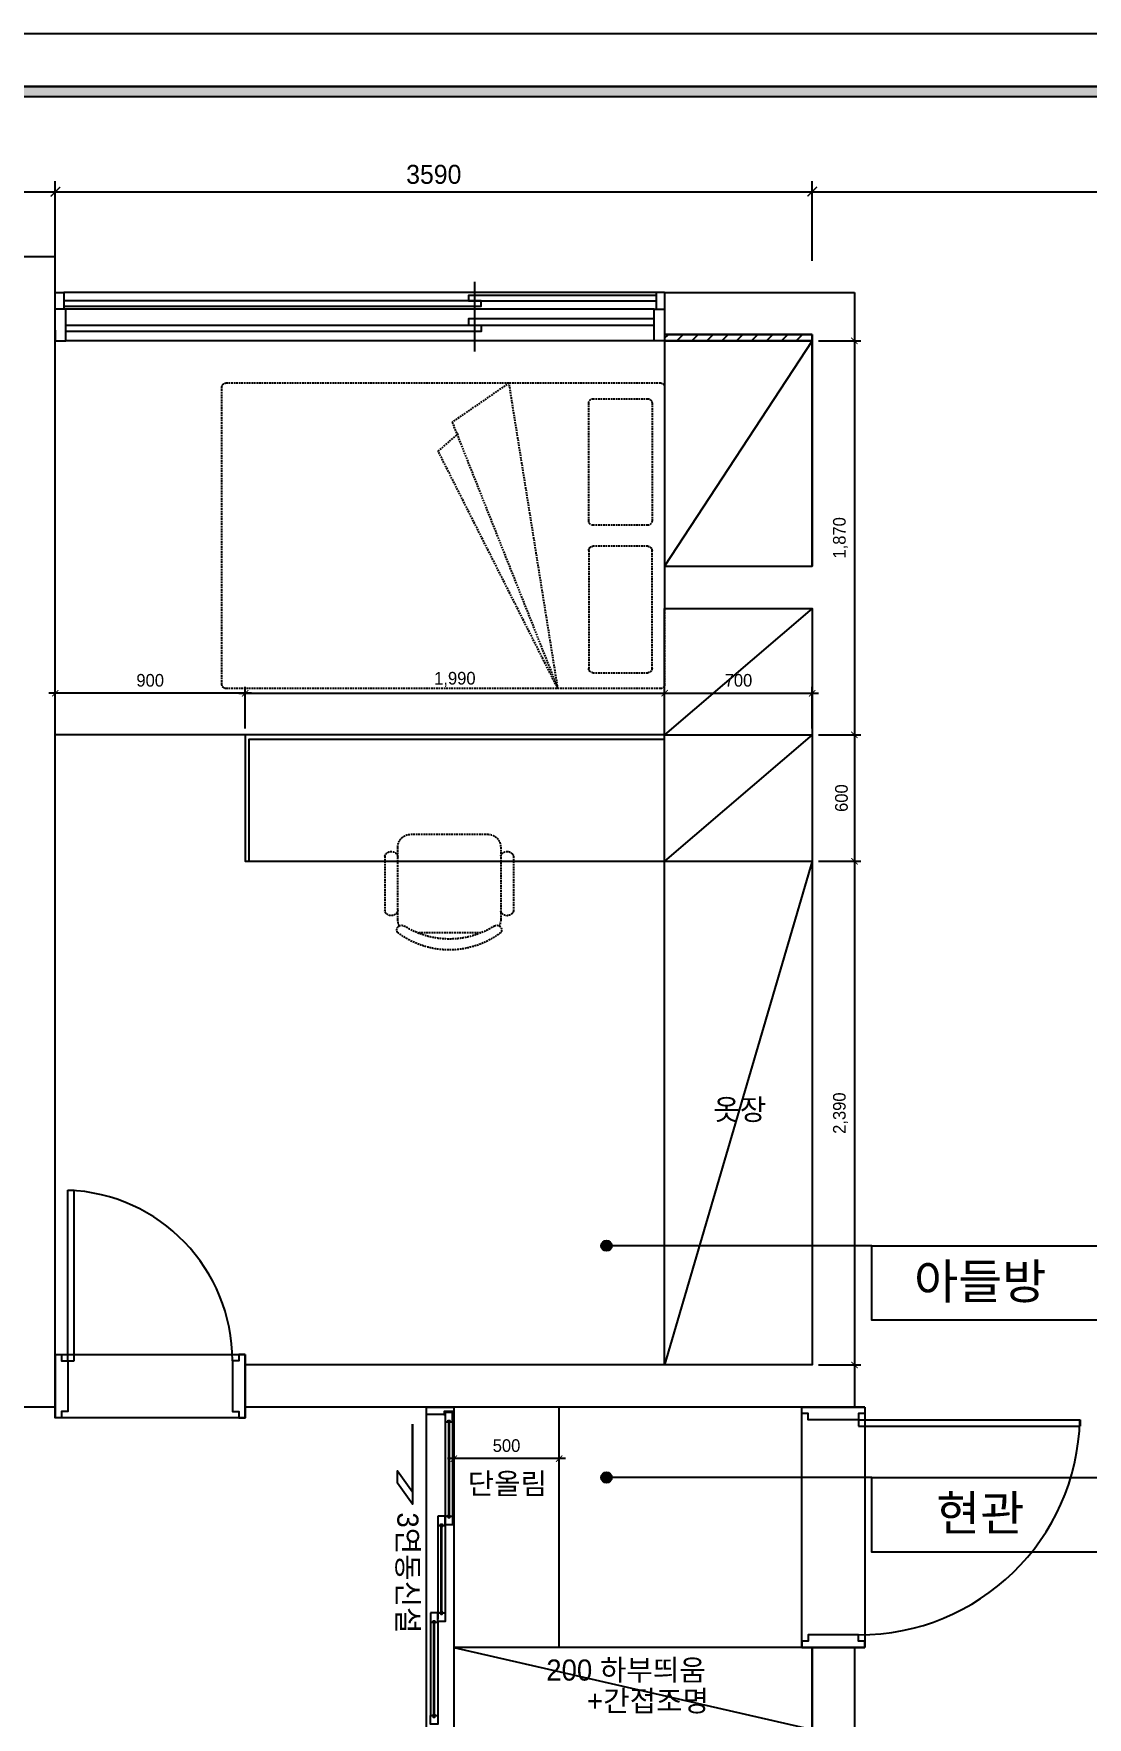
# Model space of a CAD drawing. Header units: millimetres. Extents: x -551172 to 232469, y -3435 to 261611.
# Drawn here: x 181259 to 186256, y 86063 to 94053 of the extents above; entities that cross this region are included whole.
import ezdxf
from ezdxf.enums import TextEntityAlignment as Align

# ---------------------------------------------------------------- set-up
doc = ezdxf.new("R2010")
doc.units = ezdxf.units.MM
doc.header["$LTSCALE"] = 10
doc.header["$PDMODE"] = 3
doc.linetypes.add('DH-HID2', pattern=[1.2, 0.8, -0.4])
doc.layers.get('DEFPOINTS').update_dxf_attribs({"color": 248})
for name, color, linetype in [('0-ELC TEXT', 7, 'Continuous'), ('03-TEXT', 3, 'Continuous'), ('03-WAL NEW', 3, 'Continuous'), ('06-FUR', 6, 'Continuous'), ('07-DIM WAL', 5, 'Continuous'), ('C-HAT', 251, 'Continuous'), ('CO-DOOR', 8, 'Continuous'), ('F-SYM', 7, 'Continuous'), ('FORM(YOURNAME)-11', 1, 'Continuous'), ('FU-FURM', 251, 'DH-HID2'), ('Layer 1', 7, 'Continuous'), ('도면층2', 2, 'Continuous'), ('도면층4', 4, 'Continuous'), ('도면층5', 5, 'Continuous'), ('도면층8', 8, 'Continuous')]:
    doc.layers.add(name, color=color, linetype=linetype)
doc.styles.add('HY 울릉도 L', font='')
doc.styles.add('YOURNAME', font='HY울릉도M.TTF')
doc.styles.add('코레일둥고', font='Korail_Round_Gothic_Medium.ttf')
doc.styles.get('HY 울릉도 L').set_extended_font_data('HY울릉도L')
doc.dimstyles.new('30', dxfattribs={"dimscale": 30, "dimtxt": 2, "dimasz": 1, "dimexe": 1, "dimexo": 1, "dimgap": 1, "dimtad": 1, "dimdec": 0, "dimrnd": 0.05, "dimdsep": 46, "dimlunit": 6, "dimtxsty": 'HY 울릉도 L', "dimblk": 'ARCHTICK', "dimcen": 2.5, "dimdle": 1, "dimclrd": 133, "dimclre": 133, "dimclrt": 30, "dimadec": 0, "dimazin": 0, "dimtfac": 1, "dimtdec": 0, "dimtix": 1, "dimtmove": 2, "dimatfit": 3, "dimldrblk": 'ARCHTICK', "dimfxl": 1, "dimlwd": -1, "dimlwe": -1, "dimarcsym": 0})
doc.dimstyles.new('YOURNAME-50', dxfattribs={"dimscale": 50, "dimtxt": 1.8, "dimasz": 0.9, "dimexe": 1, "dimexo": 3, "dimgap": 0.7, "dimtad": 1, "dimdec": 0, "dimzin": 0, "dimdsep": 46, "dimtxsty": 'YOURNAME', "dimblk": 'ARCHTICK', "dimcen": 0, "dimclrd": 1, "dimclre": 1, "dimclrt": 7, "dimadec": 0, "dimazin": 0, "dimtfac": 1, "dimtdec": 0, "dimtix": 1, "dimtmove": 2, "dimatfit": 3, "dimldrblk": 'ARCHTICK', "dimfxl": 1, "dimtolj": 1, "dimtzin": 0, "dimarcsym": 0})

# ---------------------------------------------------------------- blocks, each defined once
blk = doc.blocks.new('FORM-PLAN')
at = {"layer": 'FORM(YOURNAME)-11'}
h = blk.add_hatch(color=256, dxfattribs=at)
h.dxf.hatch_style = 1
h.paths.add_polyline_path([(-71444, 55115), (10556, 55115), (10556, 54915), (-71444, 54915)])
h.paths.add_polyline_path([(-71444, -2085), (10556, -2085), (10556, -2285), (-71444, -2285)])
at = {"layer": 'DEFPOINTS', "color": 158}
for points in [[(-71444, -2285), (10556, -2285), (10556, 55115), (-71444, 55115)], [(-69444, 53115), (-64, 53115), (-64, 1215), (-69444, 1215)]]:
    blk.add_lwpolyline(points, close=True, dxfattribs=at)
at = {"layer": 'FORM(YOURNAME)-11', "color": 250}
blk.add_lwpolyline([(-72444, -3285), (11556, -3285), (11556, 56115), (-72444, 56115)], close=True, dxfattribs=at)
at = {"layer": 'FORM(YOURNAME)-11'}
blk.add_lwpolyline([(-71444, 55115), (10556, 55115), (10556, 54915), (-71444, 54915)], close=True, dxfattribs=at)
at = {"layer": 'FORM(YOURNAME)-11', "color": 3, "style": 'YOURNAME'}
for tag, height, p in [('1', 450, (9905, 18188)), ('2', 450, (9905, 17544)), ('3', 450, (9905, 16257)), ('4', 450, (9905, 14326)), ('5', 515, (9905, 12009)), ('6', 515, (9905, 9757)), ('7', 515, (9905, 7504)), ('8', 515, (9905, 5252)), ('9', 515, (9905, 2999)), ('10', 515, (5655, 811)), ('11', 515, (9905, 747)), ('12', 515, (5655, -1441)), ('13', 515, (9905, -1441))]:
    blk.add_attdef(tag, text='', height=height, dxfattribs=at).set_placement(p, align=Align.MIDDLE_RIGHT)
blk = doc.blocks.new('_ArchTick')
at = {"color": 0, "linetype": 'ByBlock', "const_width": 0.15}
blk.add_lwpolyline([(-0.5, -0.5), (0.5, 0.5)], dxfattribs=at)
blk = doc.blocks.new('*D311')
at = {"color": 133, "transparency": 16777216}
blk.add_line((183781.4, 87291.1), (183221.4, 87291.1), dxfattribs=at)
at = {"layer": 'DEFPOINTS', "color": 0, "transparency": 16777216}
for p in [(183251.4, 87291.1), (183251.4, 87291.1), (183751.4, 87291.1)]:
    blk.add_point(p, dxfattribs=at)
at = {"color": 133, "transparency": 16777216, "xscale": 30, "yscale": 30, "zscale": 30, "rotation": 180}
blk.add_blockref('_ArchTick', (183251.4, 87291.1), dxfattribs=at)
at = {"color": 133, "transparency": 16777216, "xscale": 30, "yscale": 30, "zscale": 30}
blk.add_blockref('_ArchTick', (183751.4, 87291.1), dxfattribs=at)
at = {"color": 30, "transparency": 16777216, "insert": (183501.4, 87352.4), "char_height": 60, "attachment_point": 5, "style": 'HY 울릉도 L'}
blk.add_mtext('500', dxfattribs=at)
blk = doc.blocks.new('*D314')
at = {"layer": '07-DIM WAL', "color": 1, "lineweight": -2, "transparency": 16777216}
for p, q in [((181361.4, 92975.3), (181361.4, 93352.8)), ((184951.4, 92975.3), (184951.4, 93352.8)), ((181361.4, 93302.8), (184951.4, 93302.8))]:
    blk.add_line(p, q, dxfattribs=at)
at = {"layer": 'DEFPOINTS', "color": 0, "transparency": 16777216}
for p in [(184951.4, 93302.8), (181361.4, 92825.3), (184951.4, 92825.3)]:
    blk.add_point(p, dxfattribs=at)
at = {"layer": '07-DIM WAL', "color": 1, "lineweight": -2, "transparency": 16777216, "xscale": 45, "yscale": 45, "zscale": 45, "rotation": 180}
blk.add_blockref('_ArchTick', (181361.4, 93302.8), dxfattribs=at)
at = {"layer": '07-DIM WAL', "color": 1, "lineweight": -2, "transparency": 16777216, "xscale": 45, "yscale": 45, "zscale": 45}
blk.add_blockref('_ArchTick', (184951.4, 93302.8), dxfattribs=at)
at = {"layer": '07-DIM WAL', "color": 7, "transparency": 16777216, "insert": (183156.4, 93384.7), "char_height": 90, "attachment_point": 5, "style": 'YOURNAME'}
blk.add_mtext('\\A1;3590', dxfattribs=at)
blk = doc.blocks.new('F-701-1')
at = {"layer": 'FU-FURM'}
for p, q in [((-725, -506.5), (401, -1074)), ((539, -1008), (-725, -506.5)), ((-725, -506.5), (725, -738)), ((725, -738), (539, -1008)), ((401, -1074), (485, -978))]:
    blk.add_line(p, q, dxfattribs=at)
for points in [[(-705, -2100), (705, -2100, 0.414214), (725, -2080), (725, -20, 0.414214), (705, 0), (-705, 0, 0.414214), (-725, -20), (-725, -2080, 0.414214)], [(-70, -360), (-630, -360, -0.414214), (-650, -340), (-650, -80, -0.414214), (-630, -60), (-70, -60, -0.414214), (-50, -80), (-50, -340, -0.414214)], [(70, -360), (630, -360, 0.414214), (650, -340), (650, -80, 0.414214), (630, -60), (70, -60, 0.414214), (50, -80), (50, -340, 0.414214)]]:
    blk.add_lwpolyline(points, format="xyb", close=True, dxfattribs=at)
blk = doc.blocks.new('F-101')
at = {"layer": 'FU-FURM'}
for p, q in [((-248.3, 454), (-248.3, 454)), ((-243.8, 406.4), (-243.8, 61)), ((151.2, 467.4), (-151.2, 467.4)), ((243.8, 61), (243.8, 406.4)), ((-305.7, 104.1), (-305.7, 363.2)), ((304.8, 104.1), (304.8, 363.2)), ((-182.9, 0), (182.9, 0))]:
    blk.add_line(p, q, dxfattribs=at)
for centre, radius, start, end in [((0, 142.2), 406.4, 53.1301, 126.8699), ((0, 98), 399.1, 57.57575, 122.42425), ((-226, 454), 22.3, 143.30994, 302.02741), ((-182.9, 406.4), 61, 152.41556, 180), ((226, 454), 22.3, 237.97259, 36.69006), ((182.9, 406.4), 61, 0, 27.58444), ((-275.2, 354.3), 31.8, 9.29463, 163.7398), ((274.3, 354.3), 31.8, 16.2602, 163.7398), ((-275.2, 113), 31.8, 196.2602, 350.70537), ((274.3, 113), 31.8, 196.2602, 343.7398), ((-182.9, 61), 61, 180, 270), ((182.9, 61), 61, 270, 0)]:
    blk.add_arc(centre, radius, start, end, dxfattribs=at)
blk = doc.blocks.new('*D467')
at = {"layer": '06-FUR', "color": 133, "transparency": 16777216}
for p, q in [((185151.4, 92625.3), (185151.4, 90695.3)), ((184981.4, 92595.3), (185181.4, 92595.3)), ((184981.4, 90725.3), (185181.4, 90725.3))]:
    blk.add_line(p, q, dxfattribs=at)
at = {"layer": 'DEFPOINTS', "color": 0, "transparency": 16777216}
for p in [(184951.4, 92595.3), (184951.4, 90725.3), (185151.4, 90725.3)]:
    blk.add_point(p, dxfattribs=at)
at = {"layer": '06-FUR', "color": 133, "transparency": 16777216, "xscale": 30, "yscale": 30, "zscale": 30}
for p, rotation in [((185151.4, 92595.3), 90), ((185151.4, 90725.3), 270)]:
    blk.add_blockref('_ArchTick', p, dxfattribs=dict(at, rotation=rotation))
at = {"layer": '06-FUR', "color": 30, "transparency": 16777216, "insert": (185085.4, 91660.3), "char_height": 60, "attachment_point": 5, "rotation": 90, "style": 'HY 울릉도 L'}
blk.add_mtext('1,870', dxfattribs=at)
blk = doc.blocks.new('*D468')
at = {"layer": '06-FUR', "color": 133, "transparency": 16777216}
for p, q in [((184981.4, 90725.3), (185181.4, 90725.3)), ((185151.4, 90755.3), (185151.4, 90095.3)), ((184981.4, 90125.3), (185181.4, 90125.3))]:
    blk.add_line(p, q, dxfattribs=at)
at = {"layer": 'DEFPOINTS', "color": 0, "transparency": 16777216}
for p in [(184951.4, 90725.3), (184951.4, 90125.3), (185151.4, 90125.3)]:
    blk.add_point(p, dxfattribs=at)
at = {"layer": '06-FUR', "color": 133, "transparency": 16777216, "xscale": 30, "yscale": 30, "zscale": 30}
for p, rotation in [((185151.4, 90725.3), 90), ((185151.4, 90125.3), 270)]:
    blk.add_blockref('_ArchTick', p, dxfattribs=dict(at, rotation=rotation))
at = {"layer": '06-FUR', "color": 30, "transparency": 16777216, "insert": (185090.1, 90425.3), "char_height": 60, "attachment_point": 5, "rotation": 90, "style": 'HY 울릉도 L'}
blk.add_mtext('600', dxfattribs=at)
blk = doc.blocks.new('*D469')
at = {"layer": '06-FUR', "color": 133, "transparency": 16777216}
for p, q in [((184981.4, 90125.3), (185181.4, 90125.3)), ((185151.4, 90155.3), (185151.4, 87705.3)), ((184981.4, 87735.3), (185181.4, 87735.3))]:
    blk.add_line(p, q, dxfattribs=at)
at = {"layer": 'DEFPOINTS', "color": 0, "transparency": 16777216}
for p in [(184951.4, 90125.3), (184951.4, 87735.3), (185151.4, 87735.3)]:
    blk.add_point(p, dxfattribs=at)
at = {"layer": '06-FUR', "color": 133, "transparency": 16777216, "xscale": 30, "yscale": 30, "zscale": 30}
for p, rotation in [((185151.4, 90125.3), 90), ((185151.4, 87735.3), 270)]:
    blk.add_blockref('_ArchTick', p, dxfattribs=dict(at, rotation=rotation))
at = {"layer": '06-FUR', "color": 30, "transparency": 16777216, "insert": (185085.4, 88930.3), "char_height": 60, "attachment_point": 5, "rotation": 90, "style": 'HY 울릉도 L'}
blk.add_mtext('2,390', dxfattribs=at)
blk = doc.blocks.new('*D470')
at = {"layer": '06-FUR', "color": 133, "transparency": 16777216}
for p, q in [((182291.4, 90922.6), (181331.4, 90922.6)), ((181361.4, 90755.3), (181361.4, 90952.6)), ((182261.4, 90755.3), (182261.4, 90952.6))]:
    blk.add_line(p, q, dxfattribs=at)
at = {"layer": 'DEFPOINTS', "color": 0, "transparency": 16777216}
for p in [(181361.4, 90922.6), (181361.4, 90725.3), (182261.4, 90725.3)]:
    blk.add_point(p, dxfattribs=at)
at = {"layer": '06-FUR', "color": 133, "transparency": 16777216, "xscale": 30, "yscale": 30, "zscale": 30, "rotation": 180}
blk.add_blockref('_ArchTick', (181361.4, 90922.6), dxfattribs=at)
at = {"layer": '06-FUR', "color": 133, "transparency": 16777216, "xscale": 30, "yscale": 30, "zscale": 30}
blk.add_blockref('_ArchTick', (182261.4, 90922.6), dxfattribs=at)
at = {"layer": '06-FUR', "color": 30, "transparency": 16777216, "insert": (181811.4, 90983.9), "char_height": 60, "attachment_point": 5, "style": 'HY 울릉도 L'}
blk.add_mtext('900', dxfattribs=at)
blk = doc.blocks.new('*D471')
at = {"layer": '06-FUR', "color": 133, "transparency": 16777216}
for p, q in [((182231.4, 90922.6), (184281.4, 90922.6)), ((182261.4, 90755.3), (182261.4, 90952.6)), ((184251.4, 90755.3), (184251.4, 90952.6))]:
    blk.add_line(p, q, dxfattribs=at)
at = {"layer": 'DEFPOINTS', "color": 0, "transparency": 16777216}
for p in [(184251.4, 90922.6), (182261.4, 90725.3), (184251.4, 90725.3)]:
    blk.add_point(p, dxfattribs=at)
at = {"layer": '06-FUR', "color": 133, "transparency": 16777216, "xscale": 30, "yscale": 30, "zscale": 30, "rotation": 180}
blk.add_blockref('_ArchTick', (182261.4, 90922.6), dxfattribs=at)
at = {"layer": '06-FUR', "color": 133, "transparency": 16777216, "xscale": 30, "yscale": 30, "zscale": 30}
blk.add_blockref('_ArchTick', (184251.4, 90922.6), dxfattribs=at)
at = {"layer": '06-FUR', "color": 30, "transparency": 16777216, "insert": (183256.4, 90988.6), "char_height": 60, "attachment_point": 5, "style": 'HY 울릉도 L'}
blk.add_mtext('1,990', dxfattribs=at)
blk = doc.blocks.new('*D472')
at = {"layer": '06-FUR', "color": 133, "transparency": 16777216}
for p, q in [((184221.4, 90922.6), (184981.4, 90922.6)), ((184251.4, 90755.3), (184251.4, 90952.6)), ((184951.4, 90755.3), (184951.4, 90952.6))]:
    blk.add_line(p, q, dxfattribs=at)
at = {"layer": 'DEFPOINTS', "color": 0, "transparency": 16777216}
for p in [(184951.4, 90922.6), (184251.4, 90725.3), (184951.4, 90725.3)]:
    blk.add_point(p, dxfattribs=at)
at = {"layer": '06-FUR', "color": 133, "transparency": 16777216, "xscale": 30, "yscale": 30, "zscale": 30, "rotation": 180}
blk.add_blockref('_ArchTick', (184251.4, 90922.6), dxfattribs=at)
at = {"layer": '06-FUR', "color": 133, "transparency": 16777216, "xscale": 30, "yscale": 30, "zscale": 30}
blk.add_blockref('_ArchTick', (184951.4, 90922.6), dxfattribs=at)
at = {"layer": '06-FUR', "color": 30, "transparency": 16777216, "insert": (184601.4, 90983.9), "char_height": 60, "attachment_point": 5, "style": 'HY 울릉도 L'}
blk.add_mtext('700', dxfattribs=at)

msp = doc.modelspace()

# ---------------------------------------------------------------- hatches: boundary and pattern name
at = {"layer": '0-ELC TEXT'}
h = msp.add_hatch(color=256, dxfattribs=at)
h.dxf.hatch_style = 1
edge = h.paths.add_edge_path()
edge.add_arc((183975.6, 88301.2), 25, 0, 360)
h = msp.add_hatch(color=256, dxfattribs=at)
h.dxf.hatch_style = 1
edge = h.paths.add_edge_path()
edge.add_arc((183975.6, 87201.3), 25, 0, 360)
at = {"layer": 'C-HAT'}
h = msp.add_hatch(dxfattribs=at)
h.set_pattern_fill('_USER', color=256, scale=50, angle=45, pattern_type=0)
h.set_pattern_definition([(45, (-2950, 11260), (-35.355339, 35.355339), [])])
h.paths.add_polyline_path([(184951.4, 92625.3), (184251.4, 92625.3), (184251.4, 92595.3), (184951.4, 92595.3)])

# ---------------------------------------------------------------- linework, layer by layer
at = {"layer": '0-ELC TEXT'}
for p, q in [((185233.2, 88301.2), (183975.6, 88301.2)), ((185233.2, 87201.3), (183975.6, 87201.3))]:
    msp.add_line(p, q, dxfattribs=at)
for points in [[(185233.2, 88301.2), (186715.1, 88301.2), (186715.1, 87947.5), (185233.2, 87947.5)], [(185233.2, 87201.3), (186715.1, 87201.3), (186715.1, 86847.6), (185233.2, 86847.6)]]:
    msp.add_lwpolyline(points, close=True, dxfattribs=at)
for centre in [(183975.6, 88301.2), (183975.6, 87201.3)]:
    msp.add_circle(centre, 25, dxfattribs=at)
at = {"layer": '03-WAL NEW'}
msp.add_lwpolyline([(184951.4, 92625.3), (184251.4, 92625.3), (184251.4, 92595.3), (184951.4, 92595.3)], close=True, dxfattribs=at)
at = {"layer": '06-FUR'}
for p, q in [((184951.4, 92595.3), (184251.4, 91525.3)), ((182261.4, 90725.3), (181361.4, 90725.3)), ((183251.4, 86395.3), (184951.4, 86005.3))]:
    msp.add_line(p, q, dxfattribs=at)
for points in [[(184251.4, 91525.3), (184951.4, 91525.3), (184951.4, 92595.3), (184251.4, 92595.3)], [(184251.4, 91325.3), (184951.4, 91325.3), (184951.4, 87735.3), (184251.4, 87735.3)], [(184951.4, 86395.3), (183251.4, 86395.3), (183251.4, 86005.3), (184951.4, 86005.3)]]:
    msp.add_lwpolyline(points, close=True, dxfattribs=at)
for points in [[(184951.4, 91325.3), (184251.4, 90725.3), (184951.4, 90725.3), (184251.4, 90125.3)], [(184251.4, 90725.3), (182261.4, 90725.3), (182261.4, 90125.3), (184251.4, 90125.3), (184251.4, 90725.3)], [(182281.4, 90125.3), (182281.4, 90705.3), (184251.4, 90705.3)], [(184251.4, 90125.3), (184951.4, 90125.3), (184251.4, 87735.3)]]:
    msp.add_lwpolyline(points, dxfattribs=at)
at = {"layer": 'CO-DOOR', "color": 1}
msp.add_lwpolyline([(183055.7, 87454.5), (183055.7, 87075.3), (182983.5, 87173.9), (182983.5, 87232.3), (183055.7, 87133.6), (183055.7, 87454.5)], close=True, dxfattribs=at)
at = {"layer": 'Layer 1'}
msp.add_line((183751.4, 86395.3), (183751.4, 87535.3), dxfattribs=at)
at = {"layer": '도면층2'}
for p, q in [((181161.4, 92995.3), (181361.4, 92995.3)), ((181361.4, 87735.3), (181361.4, 92995.3)), ((184251.4, 92825.3), (185151.4, 92825.3)), ((184251.4, 92825.3), (184251.4, 92625.3)), ((185151.4, 92825.3), (185151.4, 87535.3)), ((184251.4, 92625.3), (184951.4, 92625.3)), ((184951.4, 92625.3), (184951.4, 91525.3)), ((184251.4, 91525.3), (184951.4, 91525.3)), ((184251.4, 91525.3), (184251.4, 91325.3)), ((184251.4, 91325.3), (184951.4, 91325.3)), ((184951.4, 91325.3), (184951.4, 87735.3)), ((181361.4, 87735.3), (181361.4, 87535.3)), ((184951.4, 87735.3), (182261.4, 87735.3)), ((182261.4, 87735.3), (182261.4, 87535.3)), ((181361.4, 87535.3), (181161.4, 87535.3)), ((185151.4, 87535.3), (182261.4, 87535.3)), ((184951.4, 86395.3), (184951.4, 86005.3)), ((185151.4, 86395.3), (184951.4, 86395.3)), ((185151.4, 86395.3), (185151.4, 81135.3))]:
    msp.add_line(p, q, dxfattribs=at)
at = {"layer": '도면층4'}
for p, q in [((183351.4, 92545.3), (183351.4, 92875.3)), ((184211.4, 92825.3), (181401.4, 92825.3)), ((184201.4, 92745.3), (181411.4, 92745.3)), ((184201.4, 92595.3), (181411.4, 92595.3)), ((181421.4, 87755.3), (181421.4, 88565.3)), ((181421.4, 88565.3), (181451.4, 88565.3)), ((181451.4, 87755.3), (181451.4, 88564.7)), ((181361.4, 87485.3), (181361.4, 87785.3)), ((181361.4, 87785.3), (182261.4, 87785.3)), ((181361.4, 87785.3), (181361.4, 87485.3)), ((181421.4, 87755.3), (181451.4, 87755.3)), ((182261.4, 87785.3), (182261.4, 87485.3)), ((182261.4, 87485.3), (181361.4, 87485.3)), ((184901.4, 86395.3), (184901.4, 87535.3)), ((184901.4, 87535.3), (185201.4, 87535.3)), ((185201.4, 87535.3), (184901.4, 87535.3)), ((185201.4, 87535.3), (185201.4, 86395.3)), ((185171.4, 87475.3), (186221.4, 87475.3)), ((185171.4, 87475.3), (185171.4, 87445.3)), ((185171.4, 87445.3), (186220.8, 87445.3)), ((186221.4, 87475.3), (186221.4, 87445.3)), ((185201.4, 86395.3), (184901.4, 86395.3))]:
    msp.add_line(p, q, dxfattribs=at)
for points in [[(181361.4, 92825.3), (181401.4, 92825.3), (181401.4, 92745.3)], [(181401.4, 92760.3), (183381.4, 92760.3), (183381.4, 92785.3), (181401.4, 92785.3)], [(184211.4, 92810.3), (183321.4, 92810.3), (183321.4, 92785.3), (184211.4, 92785.3)], [(184251.4, 92825.3), (184211.4, 92825.3), (184211.4, 92745.3)], [(181361.4, 92645.3), (181361.4, 92595.3), (181411.4, 92595.3), (181411.4, 92745.3), (181361.4, 92745.3)], [(184201.4, 92700.3), (183321.4, 92700.3), (183321.4, 92670.3), (184201.4, 92670.3)], [(184251.4, 92645.3), (184251.4, 92595.3), (184201.4, 92595.3), (184201.4, 92745.3), (184251.4, 92745.3)], [(181411.4, 92670.3), (183381.4, 92670.3), (183381.4, 92640.3), (181411.4, 92640.3)], [(181361.4, 87785.3), (181391.4, 87785.3), (181391.4, 87755.3), (181421.4, 87755.3), (181421.4, 87515.3), (181391.4, 87515.3), (181391.4, 87485.3), (181361.4, 87485.3), (181361.4, 87785.3)], [(182261.4, 87785.3), (182231.4, 87785.3), (182231.4, 87755.3), (182201.4, 87755.3), (182201.4, 87515.3), (182231.4, 87515.3), (182231.4, 87485.3), (182261.4, 87485.3), (182261.4, 87785.3)], [(185201.4, 87535.3), (185201.4, 87505.3), (185171.4, 87505.3), (185171.4, 87475.3), (184931.4, 87475.3), (184931.4, 87505.3), (184901.4, 87505.3), (184901.4, 87535.3), (185201.4, 87535.3)], [(185201.4, 86395.3), (185201.4, 86425.3), (185171.4, 86425.3), (185171.4, 86455.3), (184931.4, 86455.3), (184931.4, 86425.3), (184901.4, 86425.3), (184901.4, 86395.3), (185201.4, 86395.3)]]:
    msp.add_lwpolyline(points, dxfattribs=at)
at = {"layer": '도면층5'}
for centre, radius, start, end in [((181391.4, 87755.3), 810, 0, 87.87745), ((185176, 87500.4), 1045.1, 269.74486, 358.62483)]:
    msp.add_arc(centre, radius, start, end, dxfattribs=at)
at = {"layer": '도면층8'}
for p, q in [((183121.4, 86005.3), (183121.4, 87535.3)), ((183203.3, 87500.2), (183205.8, 87500.2)), ((183251.4, 87514.9), (183251.4, 86040.4)), ((183210.5, 87465.8), (183210.5, 87017.4)), ((183245.6, 87465.8), (183245.6, 87017.4)), ((183210.5, 87017.4), (183210.5, 86528.9)), ((183175.4, 86972.9), (183175.4, 86528.9)), ((183140.4, 86514.6), (183140.4, 86071.3)), ((183175.4, 86514.6), (183175.4, 86071.3))]:
    msp.add_line(p, q, dxfattribs=at)
for points in [[(183126.4, 87535.3), (183251.4, 87535.3), (183251.4, 87514.9), (183205.8, 87514.9), (183205.8, 87500.2), (183121.4, 87500.2), (183121.4, 87535.3), (183126.4, 87535.3)], [(183221.3, 87465.8), (183222.9, 87462.6), (183224, 87461.9), (183225.7, 87461.3)], [(183230.4, 87021.8), (183230.4, 87469.8), (183225.7, 87469.8), (183225.7, 87021.8), (183230.4, 87021.8), (183225.7, 87021.8)], [(183234.8, 87465.8), (183233.2, 87462.6), (183232.1, 87461.9), (183230.4, 87461.3)], [(183221.3, 87017.4), (183222.9, 87020.6), (183224, 87021.2), (183225.7, 87021.8)], [(183234.8, 87017.4), (183233.2, 87020.6), (183232.1, 87021.2), (183230.4, 87021.8)], [(183186.2, 86972.9), (183187.8, 86969.7), (183189, 86969.1), (183190.6, 86968.5)], [(183195.3, 86563.5), (183195.3, 86968.5), (183190.6, 86968.5), (183190.6, 86563.5), (183195.3, 86563.5), (183190.6, 86563.5)], [(183199.7, 86972.9), (183198.1, 86969.7), (183197, 86969.1), (183195.3, 86968.5)], [(183186.2, 86559.1), (183187.8, 86562.3), (183189, 86562.9), (183190.6, 86563.5)], [(183199.7, 86559.1), (183198.1, 86562.3), (183197, 86562.9), (183195.3, 86563.5)], [(183151.1, 86514.6), (183152.7, 86511.4), (183153.9, 86510.8), (183155.6, 86510.2)], [(183160.2, 86075.8), (183160.2, 86510.2), (183155.6, 86510.2), (183155.6, 86075.8), (183160.2, 86075.8), (183155.6, 86075.8)], [(183164.7, 86514.6), (183163.1, 86511.4), (183161.9, 86510.8), (183160.2, 86510.2)], [(183151.1, 86071.3), (183152.7, 86074.5), (183153.9, 86075.2), (183155.6, 86075.8)], [(183164.7, 86071.3), (183163.1, 86074.5), (183161.9, 86075.2), (183160.2, 86075.8)]]:
    msp.add_lwpolyline(points, dxfattribs=at)
for points in [[(183210.5, 87510.2), (183210.5, 87465.8), (183222.2, 87465.8), (183224.3, 87472.2), (183231.8, 87472.2), (183233.9, 87465.8), (183245.6, 87465.8), (183245.6, 87510.2)], [(183175.4, 87017.4), (183175.4, 86972.9), (183187.1, 86972.9), (183189.2, 86979.4), (183196.7, 86979.4), (183198.8, 86972.9), (183210.5, 86972.9), (183210.5, 87017.4)], [(183233.9, 87017.4), (183245.6, 87017.4), (183245.6, 86976.4), (183210.5, 86976.4), (183210.5, 87017.4), (183222.2, 87017.4), (183224.3, 87010.9), (183231.8, 87010.9)], [(183140.4, 86559.1), (183140.4, 86514.6), (183152.1, 86514.6), (183154.1, 86521.1), (183161.7, 86521.1), (183163.7, 86514.6), (183175.4, 86514.6), (183175.4, 86559.1)], [(183198.8, 86559.1), (183210.5, 86559.1), (183210.5, 86518.1), (183175.4, 86518.1), (183175.4, 86559.1), (183187.1, 86559.1), (183189.2, 86552.6), (183196.7, 86552.6)], [(183163.7, 86071.3), (183175.4, 86071.3), (183175.4, 86030.4), (183140.4, 86030.4), (183140.4, 86071.3), (183152.1, 86071.3), (183154.1, 86064.8), (183161.7, 86064.8)]]:
    msp.add_lwpolyline(points, close=True, dxfattribs=at)

# ---------------------------------------------------------------- block references
at = {"layer": 'F-SYM', "xscale": 0.2500000000000001, "yscale": 0.2500000000000001, "zscale": 0.2500000000000001}
msp.add_blockref('FORM-PLAN', (187099.9, 80024), dxfattribs=at)
at = {"layer": 'FU-FURM', "xscale": -1}
for name, p, rotation in [('F-701-1', (184251.4, 91670.3), 270), ('F-101', (183229.8, 90253.5), 180)]:
    msp.add_blockref(name, p, dxfattribs=dict(at, rotation=rotation))

# ---------------------------------------------------------------- texts
at = {"layer": '0-ELC TEXT', "style": '코레일둥고'}
for s, p in [('옷장', (184481.9, 88897.7)), ('단올림', (183317.1, 87122.6)), ('200 하부띄움', (183689.7, 86237.7)), ('+간접조명', (183883.3, 86091.3))]:
    msp.add_text(s, height=100, dxfattribs=at).set_placement(p)
msp.add_text('3연동신설', height=100, rotation=270, dxfattribs=at).set_placement((182983.5, 87035.9))
at = {"layer": '03-TEXT', "style": '코레일둥고'}
for s, p in [('아들방', (185747.9, 88049)), ('현관', (185747.9, 86949.1))]:
    msp.add_text(s, height=166.67, dxfattribs=at).set_placement(p, align=Align.CENTER)

# ---------------------------------------------------------------- dimensions: what is measured, and where the dimension line sits
dim = msp.add_linear_dim(base=(183251.4, 87291.1), p1=(183751.4, 87291.1), p2=(183251.4, 87291.1), angle=180, dimstyle='30')
dim.commit()
dim.dimension.update_dxf_attribs({"geometry": '*D311', "text_midpoint": (183501.4, 87352.4)})
at = {"layer": '06-FUR'}
for base, p1, p2, picture, middle in [((185151.4, 90725.3), (184951.4, 92595.3), (184951.4, 90725.3), '*D467', (185085.4, 91660.3)), ((185151.4, 90125.3), (184951.4, 90725.3), (184951.4, 90125.3), '*D468', (185090.1, 90425.3)), ((185151.4, 87735.3), (184951.4, 90125.3), (184951.4, 87735.3), '*D469', (185085.4, 88930.3))]:
    dim = msp.add_linear_dim(base=base, p1=p1, p2=p2, angle=90, dimstyle='30', dxfattribs=at)
    dim.commit()
    dim.dimension.update_dxf_attribs({"geometry": picture, "text_midpoint": middle})
for base, p1, p2, picture, middle in [((181361.4, 90922.6), (182261.4, 90725.3), (181361.4, 90725.3), '*D470', (181811.4, 90983.9)), ((184251.4, 90922.6), (182261.4, 90725.3), (184251.4, 90725.3), '*D471', (183256.4, 90988.6)), ((184951.4, 90922.6), (184251.4, 90725.3), (184951.4, 90725.3), '*D472', (184601.4, 90983.9))]:
    dim = msp.add_linear_dim(base=base, p1=p1, p2=p2, dimstyle='30', dxfattribs=at)
    dim.commit()
    dim.dimension.update_dxf_attribs({"geometry": picture, "text_midpoint": middle})
at = {"layer": '07-DIM WAL'}
dim = msp.add_linear_dim(base=(184951.4, 93302.8), p1=(181361.4, 92825.3), p2=(184951.4, 92825.3), angle=180, dimstyle='YOURNAME-50', dxfattribs=at)
dim.commit()
dim.dimension.update_dxf_attribs({"geometry": '*D314', "text_midpoint": (183156.4, 93384.7)})

doc.saveas('drawing.dxf')
